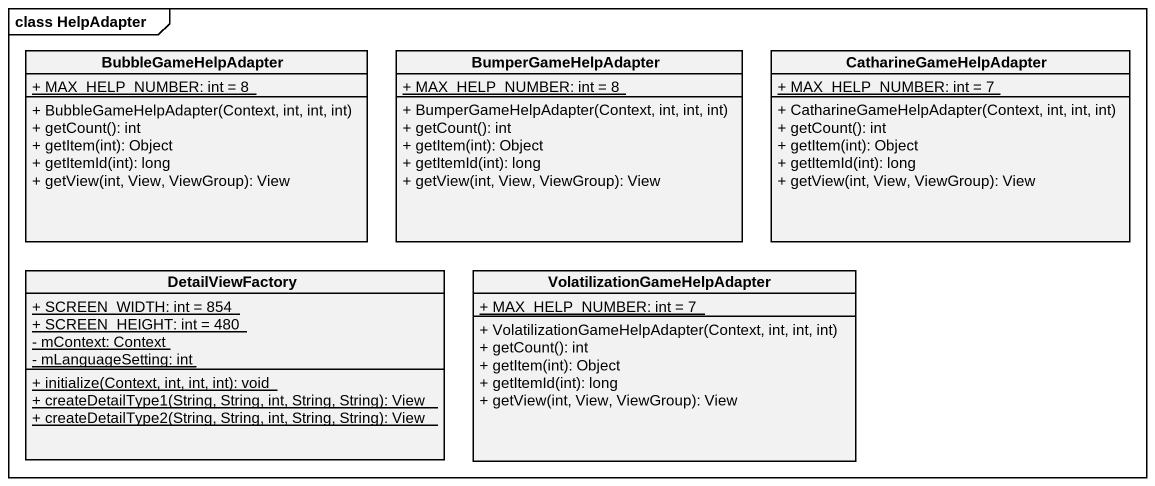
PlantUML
@startuml
mainframe class HelpAdapter
hide circle
hide empty members
skinparam classAttributeIconSize 0
class BubbleGameHelpAdapter {
  {static} + MAX_HELP_NUMBER: int = 8
  + BubbleGameHelpAdapter(Context, int, int, int)
  + getCount(): int
  + getItem(int): Object
  + getItemId(int): long
  + getView(int, View, ViewGroup): View
}
class BumperGameHelpAdapter {
  {static} + MAX_HELP_NUMBER: int = 8
  + BumperGameHelpAdapter(Context, int, int, int)
  + getCount(): int
  + getItem(int): Object
  + getItemId(int): long
  + getView(int, View, ViewGroup): View
}
class CatharineGameHelpAdapter {
  {static} + MAX_HELP_NUMBER: int = 7
  + CatharineGameHelpAdapter(Context, int, int, int)
  + getCount(): int
  + getItem(int): Object
  + getItemId(int): long
  + getView(int, View, ViewGroup): View
}
class DetailViewFactory {
  {static} + SCREEN_WIDTH: int = 854
  {static} + SCREEN_HEIGHT: int = 480
  {static} - mContext: Context
  {static} - mLanguageSetting: int
  {static} + initialize(Context, int, int, int): void
  {static} + createDetailType1(String, String, int, String, String): View
  {static} + createDetailType2(String, String, int, String, String): View
}
class "VolatilizationGameHelpAdapter" as VolatilizationGameHelpAdapte {
  {static} + MAX_HELP_NUMBER: int = 7
  + VolatilizationGameHelpAdapter(Context, int, int, int)
  + getCount(): int
  + getItem(int): Object
  + getItemId(int): long
  + getView(int, View, ViewGroup): View
}
@enduml
